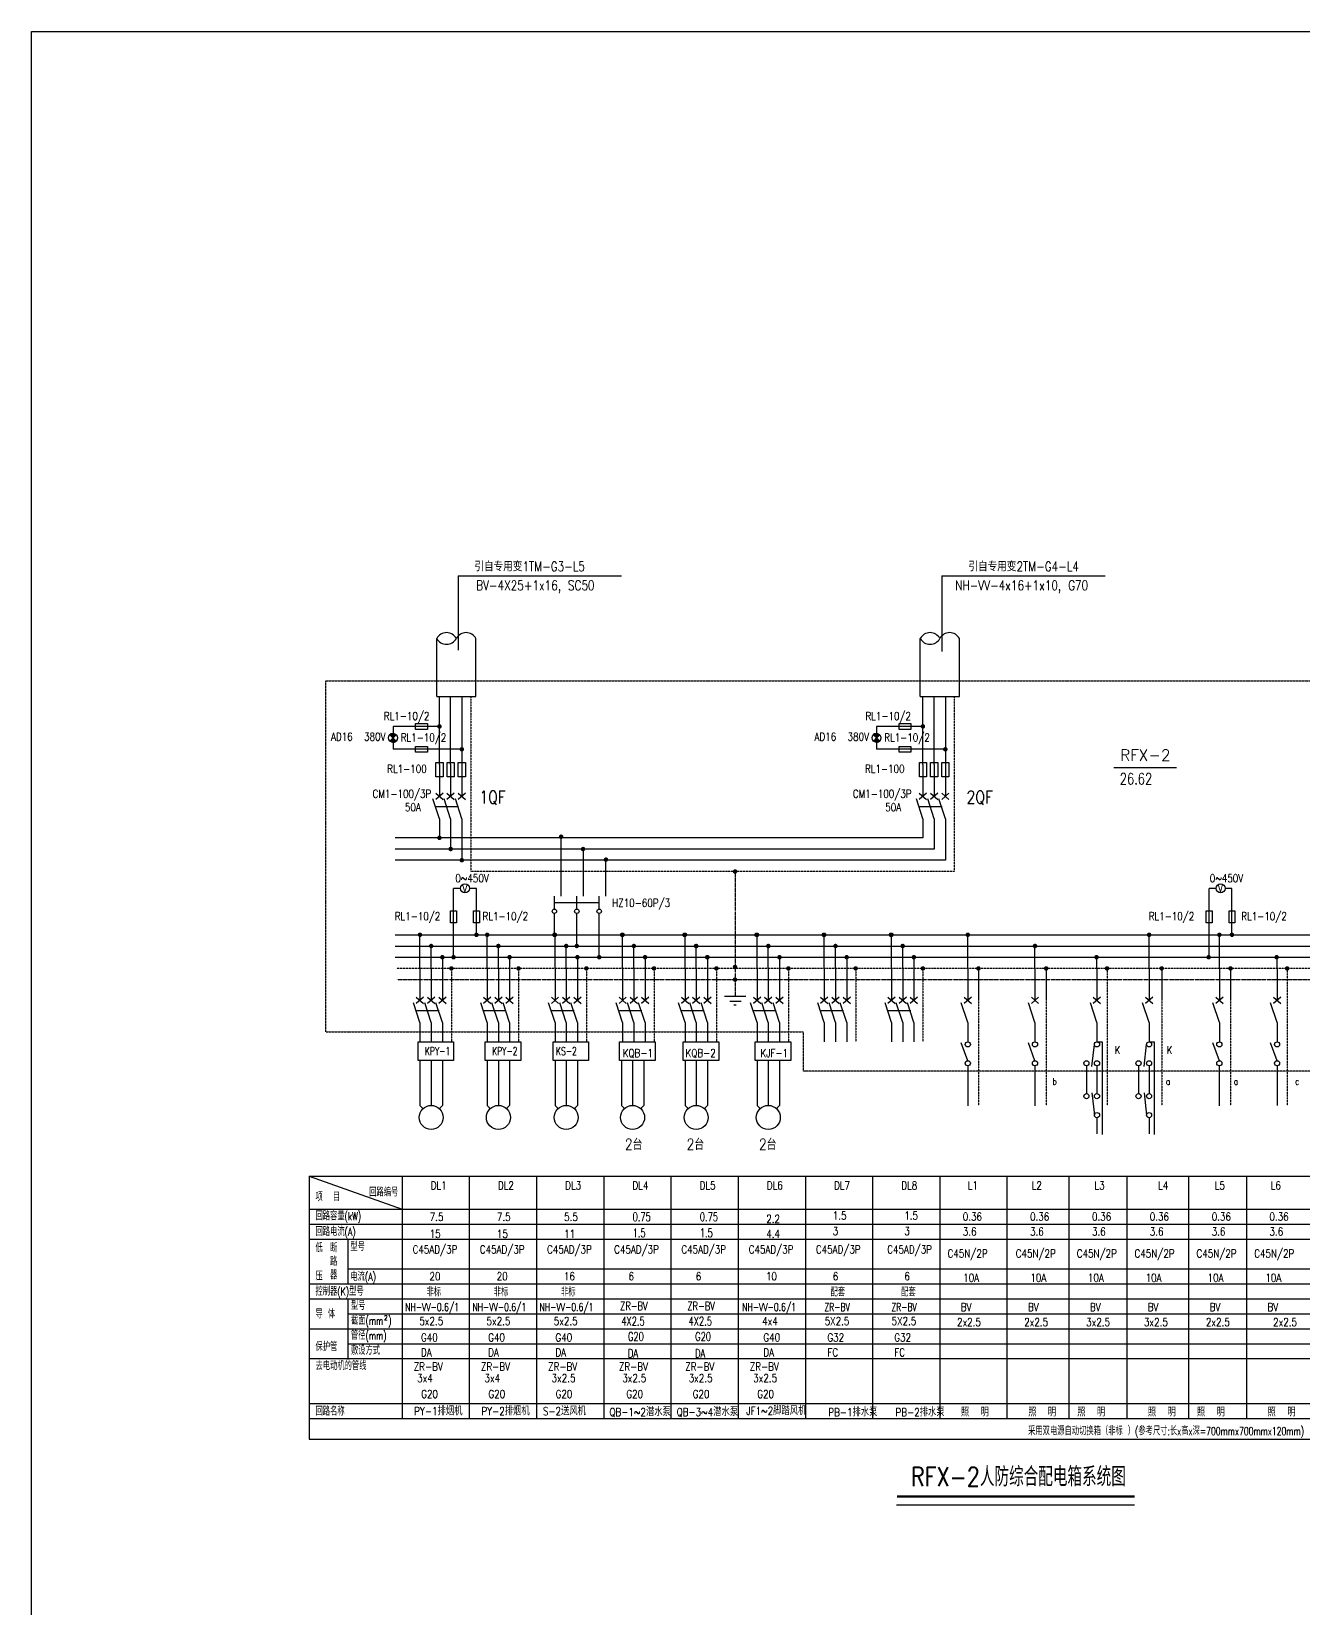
# Model space of a CAD drawing. Extents: x -170759 to 304867, y -311201 to 112352.
# Drawn here: x 41242 to 80981, y -55029 to -5775 of the extents above; entities that cross this region are included whole.
import ezdxf

# ---------------------------------------------------------------- set-up
doc = ezdxf.new("R2010")
doc.units = 0
for name, pattern in [('DASHDOT', [1, 0.5, -0.25, 0, -0.25]), ('DASHED', [0.75, 0.5, -0.25]), ('DASHED2', [0.375, 0.25, -0.125]), ('HIDDENX2', [0.75, 0.5, -0.25])]:
    doc.linetypes.add(name, pattern=pattern)
doc.layers.get('0').update_dxf_attribs({"linetype": 'CONTINUOUS'})
for name, color, linetype in [('DL', 7, 'CONTINUOUS'), ('ZHU', 251, 'CONTINUOUS'), ('导线', 1, 'CONTINUOUS'), ('标注', 7, 'CONTINUOUS')]:
    doc.layers.add(name, color=color, linetype=linetype)
doc.styles.add('HZ', font='txt', dxfattribs={"width": 0.9, "height": 350, "bigfont": 'HZS.SHX'})
doc.styles.add('HZFS', font='txt.shx', dxfattribs={"width": 0.8, "bigfont": 'msi_fsx.shx'})
doc.styles.add('HZS', font='txt', dxfattribs={"width": 0.7, "bigfont": 'HZS'})

# ---------------------------------------------------------------- blocks, each defined once
blk = doc.blocks.new('DL')
at = {"layer": 'DL', "color": 1}
for p, q in [((0, 0), (0, -1420)), ((-163, -1279), (163, -1562)), ((163, -1279), (-163, -1562)), ((0, -2420), (-288, -1530)), ((0, -2420), (0, -3275))]:
    blk.add_line(p, q, dxfattribs=at)

msp = doc.modelspace()

# ---------------------------------------------------------------- hatches: boundary and pattern name
at = {"layer": 'DL'}
h = msp.add_hatch(dxfattribs=at)
h.set_pattern_fill('ANSI31', color=1, scale=0.7, style=0)
h.set_pattern_definition([(45, (-271127.13538, -407982.58511), (-0.061871845086, 0.061871845086), [])])
h.paths.add_polyline_path([(52536.07368, -27836.72447), (52536.07368, -27696.72446, 0.1989123674), (52437.07873, -27737.72951)])
h.paths.add_polyline_path([(52536.07368, -27836.72447), (52635.06863, -27737.72951, 0.1989123674), (52536.07368, -27696.72446)])
h.paths.add_polyline_path([(52437.07873, -27935.71942, 0.1989123674), (52536.07368, -27976.72447), (52536.07368, -27836.72447)])
h.paths.add_polyline_path([(52536.07368, -27976.72447, 0.1989123674), (52635.06863, -27935.71942), (52536.07368, -27836.72447)])
h = msp.add_hatch(dxfattribs=at)
h.set_pattern_fill('ANSI31', color=1, scale=0.7, style=0)
h.set_pattern_definition([(45, (-256021.443655, -407982.58511), (-0.061871845086, 0.061871845086), [])])
h.paths.add_polyline_path([(67641.76541, -27836.72447), (67641.76541, -27696.72446, 0.1989123674), (67542.77046, -27737.72951)])
h.paths.add_polyline_path([(67641.76541, -27836.72447), (67740.76036, -27737.72951, 0.1989123674), (67641.76541, -27696.72446)])
h.paths.add_polyline_path([(67542.77046, -27935.71942, 0.1989123674), (67641.76541, -27976.72447), (67641.76541, -27836.72447)])
h.paths.add_polyline_path([(67641.76541, -27976.72447, 0.1989123674), (67740.76036, -27935.71942), (67641.76541, -27836.72447)])

# ---------------------------------------------------------------- linework, layer by layer
msp.add_lwpolyline([(110796.55916, -5775.22087), (110796.55916, -104282.61278), (41242.13485, -104282.61278), (41242.13485, -5775.22087)], close=True)
at = {"layer": 'DL', "color": 1}
for p, q in [((53986.47372, -28666.68175), (53986.47372, -26542.07763)), ((54336.47373, -28666.68175), (54336.47373, -26542.07763)), ((54686.47374, -26542.07763), (54686.47374, -29635.78288)), ((69092.16545, -28666.68175), (69092.16545, -26542.07763)), ((69442.16546, -28666.68175), (69442.16546, -26542.07763)), ((69792.16547, -26542.07763), (69792.16547, -29635.78288)), ((53986.47372, -27479.37446), (52536.07368, -27479.37446)), ((52536.07368, -27479.37446), (52536.07368, -28194.07448)), ((69092.16545, -27479.37446), (67641.76541, -27479.37446)), ((67641.76541, -27479.37446), (67641.76541, -28194.07448)), ((52635.06863, -27935.71942), (52437.07873, -27737.72951)), ((52437.07873, -27935.71942), (52635.06863, -27737.72951)), ((67740.76036, -27935.71942), (67542.77046, -27737.72951)), ((67542.77046, -27935.71942), (67740.76036, -27737.72951)), ((54686.47374, -28194.07448), (52536.07368, -28194.07448)), ((69792.16547, -28194.07448), (67641.76541, -28194.07448)), ((53986.47372, -28666.68175), (53986.47372, -29635.78288)), ((54336.47373, -28666.68175), (54336.47373, -29635.78288)), ((54336.47373, -28666.68175), (54336.47373, -29635.78288)), ((54686.47374, -28666.68175), (54686.47374, -29635.78288)), ((69092.16545, -28666.68175), (69092.16545, -29635.78288)), ((69442.16546, -28666.68175), (69442.16546, -29635.78288)), ((69442.16546, -28666.68175), (69442.16546, -29635.78288)), ((69792.16547, -28666.68175), (69792.16547, -29635.78288)), ((53885.67372, -29979.3066), (54585.67374, -29979.3066)), ((68991.36545, -29979.3066), (69691.36547, -29979.3066)), ((69442.16546, -30360.93143), (69442.16546, -31309.07456)), ((69792.16547, -30360.93143), (69792.16547, -31659.07457)), ((57788.30028, -30959.07455), (52601.05967, -30959.07455)), ((54336.47373, -30959.07455), (54336.47373, -31309.07456)), ((54686.47374, -30959.07455), (54686.47374, -31659.07457)), ((61979.2004, -30959.07455), (57788.30028, -30959.07455)), ((57788.30028, -32785.3746), (57788.30028, -30959.07455)), ((69092.16545, -30959.07455), (61405.81523, -30959.07455)), ((58488.3003, -31309.07456), (52601.05967, -31309.07456)), ((62679.20041, -31309.07456), (58488.3003, -31309.07456)), ((58488.3003, -32785.3746), (58488.3003, -31309.07456)), ((69442.16546, -31309.07456), (61405.81523, -31309.07456)), ((59188.30032, -31659.07457), (52601.05967, -31659.07457)), ((63379.20043, -31659.07457), (59188.30032, -31659.07457)), ((59188.30032, -32785.3746), (59188.30032, -31659.07457)), ((69792.16547, -31659.07457), (61405.81523, -31659.07457)), ((54427.47373, -34687.78081), (54427.47373, -32537.38075)), ((54644.82374, -32537.38075), (54427.47373, -32537.38075)), ((55142.17375, -32537.38075), (54924.82375, -32537.38075)), ((55142.17375, -33987.78079), (55142.17375, -32537.38075)), ((57578.30027, -33182.27461), (57578.30027, -32785.3746)), ((57578.30027, -33182.27461), (57578.30027, -32785.3746)), ((57578.30027, -32983.82461), (58978.30031, -32983.82461)), ((58278.30029, -33182.27461), (58278.30029, -32785.3746)), ((58978.30031, -33182.27461), (58978.30031, -32785.3746)), ((78033.10773, -34687.78081), (78033.10773, -32537.38075)), ((78250.45773, -32537.38075), (78033.10773, -32537.38075)), ((78747.80775, -32537.38075), (78530.45774, -32537.38075)), ((78747.80775, -33987.78079), (78747.80775, -32537.38075)), ((57578.30027, -33987.78079), (57578.30027, -33322.27462)), ((58278.30029, -34337.7808), (58278.30029, -33322.27462)), ((58978.30031, -34687.78081), (58978.30031, -33322.27462)), ((52601.05967, -33987.78079), (101823.17281, -33987.78079)), ((52601.05967, -34337.7808), (101823.17281, -34337.7808)), ((53378.30015, -35037.78082), (53378.30015, -33987.78079)), ((53728.30016, -35037.78082), (53728.30016, -34337.7808)), ((55478.30021, -35037.78082), (55478.30021, -33987.78079)), ((55828.30022, -35037.78082), (55828.30022, -34337.7808)), ((57597.04821, -35037.78082), (57597.04821, -33987.78079)), ((57947.04822, -35037.78082), (57947.04822, -34337.7808)), ((59710.77187, -35037.78082), (59710.77187, -33987.78079)), ((60060.77188, -35037.78082), (60060.77188, -34337.7808)), ((61660.27547, -35037.78082), (61660.27547, -33987.78079)), ((62010.27548, -35037.78082), (62010.27548, -34337.7808)), ((63910.77286, -35037.78082), (63910.77286, -33987.78079)), ((64260.77287, -35037.78082), (64260.77287, -34337.7808)), ((66010.77292, -35037.78082), (66010.77292, -33987.78079)), ((66360.77293, -35037.78082), (66360.77293, -34337.7808)), ((68110.77297, -35037.78082), (68110.77297, -33987.78079)), ((68460.77298, -35037.78082), (68460.77298, -34337.7808)), ((70493.30063, -35037.78082), (70493.30063, -33987.78079)), ((72593.30069, -35037.78082), (72593.30069, -34337.7808)), ((76158.44463, -35037.78082), (76158.44463, -33987.78079)), ((78353.35174, -35037.78082), (78353.35174, -34022.78079)), ((52601.05967, -34687.78081), (101823.17281, -34687.78081)), ((54078.30017, -34687.78081), (54078.30017, -36006.88195)), ((56178.30023, -34687.78081), (56178.30023, -36006.88195)), ((58297.04823, -34687.78081), (58297.04823, -36006.88195)), ((60410.77189, -34687.78081), (60410.77189, -36006.88195)), ((62360.27549, -34687.78081), (62360.27549, -36006.88195)), ((64610.77288, -34687.78081), (64610.77288, -36006.88195)), ((66710.77294, -34687.78081), (66710.77294, -36006.88195)), ((68810.77299, -34687.78081), (68810.77299, -36006.88195)), ((74530.00209, -35037.78082), (74530.00209, -34687.78081)), ((80157.12944, -35037.78082), (80157.12944, -34687.78081)), ((53378.30015, -35037.78082), (53378.30015, -36006.88195)), ((53728.30016, -35037.78082), (53728.30016, -36006.88195)), ((53728.30016, -35037.78082), (53728.30016, -36006.88195)), ((54078.30017, -35037.78082), (54078.30017, -36006.88195)), ((55478.30021, -35037.78082), (55478.30021, -36006.88195)), ((55828.30022, -35037.78082), (55828.30022, -36006.88195)), ((55828.30022, -35037.78082), (55828.30022, -36006.88195)), ((56178.30023, -35037.78082), (56178.30023, -36006.88195)), ((57597.04821, -35037.78082), (57597.04821, -36006.88195)), ((57947.04822, -35037.78082), (57947.04822, -36006.88195)), ((57947.04822, -35037.78082), (57947.04822, -36006.88195)), ((58297.04823, -35037.78082), (58297.04823, -36006.88195)), ((59710.77187, -35037.78082), (59710.77187, -36006.88195)), ((60060.77188, -35037.78082), (60060.77188, -36006.88195)), ((60060.77188, -35037.78082), (60060.77188, -36006.88195)), ((60410.77189, -35037.78082), (60410.77189, -36006.88195)), ((61660.27547, -35037.78082), (61660.27547, -36006.88195)), ((62010.27548, -35037.78082), (62010.27548, -36006.88195)), ((62010.27548, -35037.78082), (62010.27548, -36006.88195)), ((62360.27549, -35037.78082), (62360.27549, -36006.88195)), ((63910.77286, -35037.78082), (63910.77286, -36006.88195)), ((64260.77287, -35037.78082), (64260.77287, -36006.88195)), ((64260.77287, -35037.78082), (64260.77287, -36006.88195)), ((64610.77288, -35037.78082), (64610.77288, -36006.88195)), ((66010.77292, -35037.78082), (66010.77292, -36006.88195)), ((66360.77293, -35037.78082), (66360.77293, -36006.88195)), ((66360.77293, -35037.78082), (66360.77293, -36006.88195)), ((66710.77294, -35037.78082), (66710.77294, -36006.88195)), ((68110.77297, -35037.78082), (68110.77297, -36006.88195)), ((68460.77298, -35037.78082), (68460.77298, -36006.88195)), ((68460.77298, -35037.78082), (68460.77298, -36006.88195)), ((68810.77299, -35037.78082), (68810.77299, -36006.88195)), ((70493.30063, -35037.78082), (70493.30063, -36006.88195)), ((70826.19659, -35037.78082), (70826.19659, -36006.88195)), ((72593.30069, -35037.78082), (72593.30069, -36006.88195)), ((72593.30069, -35037.78082), (72593.30069, -36006.88195)), ((72943.3007, -35037.78082), (72943.3007, -36006.88195)), ((76158.44463, -35037.78082), (76158.44463, -36006.88195)), ((76551.81392, -35037.78082), (76551.81392, -36006.88195)), ((78353.35174, -35037.78082), (78353.35174, -36006.88195)), ((78353.35174, -35037.78082), (78353.35174, -36006.88195)), ((78703.35175, -35037.78082), (78703.35175, -36006.88195)), ((62897.83304, -35909.47469), (63560.03306, -35909.47469)), ((53277.50015, -36350.40567), (53977.50017, -36350.40567)), ((55354.8576, -36350.40567), (56054.85762, -36350.40567)), ((57496.24821, -36350.40567), (58196.24823, -36350.40567)), ((59609.97186, -36350.40567), (60309.97188, -36350.40567)), ((61559.47547, -36350.40567), (62259.47549, -36350.40567)), ((63056.03304, -36062.7747), (63412.33305, -36062.7747)), ((63181.33305, -36171.2747), (63258.33305, -36171.2747)), ((63809.97285, -36350.40567), (64509.97287, -36350.40567)), ((65909.97291, -36350.40567), (66609.97293, -36350.40567)), ((68009.97297, -36350.40567), (68709.97299, -36350.40567)), ((59710.77187, -36732.0305), (59710.77187, -37330.17362)), ((60060.77188, -36732.0305), (60060.77188, -37330.17362)), ((60410.77189, -36732.0305), (60410.77189, -37325.78691)), ((63910.77286, -36732.0305), (63910.77286, -37330.17362)), ((64260.77287, -36732.0305), (64260.77287, -37330.17362)), ((64610.77288, -36732.0305), (64610.77288, -37325.78691)), ((66010.77292, -36732.0305), (66010.77292, -37330.17362)), ((66360.77293, -36732.0305), (66360.77293, -37330.17362)), ((66710.77294, -36732.0305), (66710.77294, -37325.78691)), ((68110.77297, -36732.0305), (68110.77297, -37330.17362)), ((68460.77298, -36732.0305), (68460.77298, -37330.17362)), ((68810.77299, -36732.0305), (68810.77299, -37325.78691)), ((55478.30021, -37252.83052), (55478.30021, -37330.17362)), ((55828.30022, -37252.83052), (55828.30022, -37330.17362)), ((56178.30023, -37212.38107), (56178.30023, -37330.17362)), ((57597.04821, -37252.83052), (57597.04821, -37330.17362)), ((57947.04822, -37252.83052), (57947.04822, -37330.17362)), ((58297.04823, -37212.38107), (58297.04823, -37330.17362)), ((70493.30063, -37921.13348), (70288.78217, -37358.27609)), ((72593.30069, -37921.13348), (72388.78223, -37358.27609)), ((78353.35174, -37921.13348), (78148.83327, -37358.27609)), ((80157.12944, -37921.13348), (79952.61098, -37358.27609)), ((53378.30015, -37913.50697), (53378.30015, -39316.76048)), ((53728.30016, -37913.50697), (53728.30016, -39316.76048)), ((54078.30017, -37913.50697), (54078.30017, -39316.76048)), ((55478.30021, -37913.50697), (55478.30021, -39316.76048)), ((55828.30022, -37913.50697), (55828.30022, -39316.76048)), ((56178.30023, -37913.50697), (56178.30023, -39316.76048)), ((57597.04821, -37913.50697), (57597.04821, -39316.76048)), ((57947.04822, -37913.50697), (57947.04822, -39316.76048)), ((58297.04823, -37913.50697), (58297.04823, -39316.76048)), ((59670.66723, -37913.50697), (59670.66723, -39316.76048)), ((60020.66724, -37913.50697), (60020.66724, -39316.76048)), ((60370.66725, -37913.50697), (60370.66725, -39316.76048)), ((61659.6621, -37913.50697), (61659.6621, -39316.76048)), ((62009.66211, -37913.50697), (62009.66211, -39316.76048)), ((62359.66212, -37913.50697), (62359.66212, -39316.76048)), ((63910.77286, -37913.50697), (63910.77286, -39316.76048)), ((64260.77287, -37913.50697), (64260.77287, -39316.76048)), ((64610.77288, -37913.50697), (64610.77288, -39316.76048)), ((70490.38221, -38081.08023), (70490.38221, -39328.07548)), ((72590.38227, -38081.08023), (72590.38227, -39328.07548)), ((78350.43331, -38081.08023), (78350.43331, -39328.07548))]:
    msp.add_line(p, q, dxfattribs=at)
at = {"layer": 'DL', "color": 1, "linetype": 'HIDDENX2'}
for p, q in [((54966.47375, -26542.07763), (54966.47375, -32009.07458)), ((70072.16548, -26542.07763), (70072.16548, -32009.07458)), ((70072.16548, -32009.07458), (54966.47375, -32009.07458)), ((70826.19659, -35037.78082), (70826.19659, -39316.76048)), ((72943.3007, -35037.78082), (72943.3007, -39316.76048)), ((74844.99346, -35037.78082), (74844.99346, -39316.76048)), ((76551.81392, -35037.78082), (76551.81392, -39316.76048)), ((78703.35175, -35037.78082), (78703.35175, -39316.76048)), ((80472.1208, -35037.78082), (80472.1208, -39316.76048))]:
    msp.add_line(p, q, dxfattribs=at)
at = {"layer": 'DL', "color": 1, "linetype": 'DASHDOT'}
for p, q in [((63222.63305, -32009.07458), (63222.63305, -35909.47469)), ((52658.87655, -35387.78083), (101823.17281, -35387.78083))]:
    msp.add_line(p, q, dxfattribs=at)
at = {"layer": 'DL', "color": 1, "linetype": 'Continuous'}
for p, q in [((53378.30015, -39316.76048), (53472.43082, -39417.61475)), ((54078.30017, -39316.76048), (53984.16951, -39417.61475)), ((55478.30021, -39316.76048), (55572.43088, -39417.61475)), ((56178.30023, -39316.76048), (56084.16957, -39417.61475)), ((57597.04821, -39316.76048), (57691.17888, -39417.61475)), ((58297.04823, -39316.76048), (58202.91757, -39417.61475)), ((59670.66723, -39316.76048), (59764.7979, -39417.61475)), ((60370.66725, -39316.76048), (60276.53659, -39417.61475)), ((61659.6621, -39316.76048), (61753.79276, -39417.61475)), ((62359.66212, -39316.76048), (62265.53146, -39417.61475)), ((63910.77286, -39316.76048), (64004.90352, -39417.61475)), ((64610.77288, -39316.76048), (64516.64221, -39417.61475))]:
    msp.add_line(p, q, dxfattribs=at)
at = {"layer": 'DL'}
for p, q in [((52818.30014, -41524.22066), (52818.30014, -49091.81555)), ((54918.3002, -41524.22066), (54918.3002, -49091.81555)), ((57018.30026, -41524.22066), (57018.30026, -49091.81555)), ((59118.30032, -41524.22066), (59118.30032, -49091.81555)), ((61218.30037, -41524.22066), (61218.30037, -49091.81555)), ((63318.30043, -41524.22066), (63318.30043, -49091.81555)), ((65418.30049, -41524.22066), (65418.30049, -49091.81555)), ((67518.30055, -41524.22066), (67518.30055, -49091.81555)), ((69618.30061, -41524.22066), (69618.30061, -49091.81555)), ((71718.30067, -41524.22066), (71718.30067, -49091.81555)), ((73654.15603, -41524.22066), (73654.15603, -49091.81555)), ((75458.69903, -41524.22066), (75458.69903, -49091.81555)), ((77394.55439, -41524.22066), (77394.55439, -49091.81555)), ((79199.09739, -41524.22066), (79199.09739, -49091.81555)), ((51121.77742, -43516.03935), (51121.77742, -44891.81544)), ((51121.77742, -45382.70607), (51121.77742, -47249.37279))]:
    msp.add_line(p, q, dxfattribs=at)
at = {"layer": 'DL', "color": 1}
for points in [[(53240.2737, -27572.12446), (53240.2737, -27386.62445), (53611.97371, -27386.62445), (53611.97371, -27572.12446)], [(53240.2737, -28286.82448), (53240.2737, -28101.32447), (53611.97371, -28101.32447), (53611.97371, -28286.82448)], [(53875.17372, -28604.38175), (54097.77372, -28604.38175), (54097.77372, -29050.42176), (53875.17372, -29050.42176)], [(54225.17373, -28604.38175), (54447.77373, -28604.38175), (54447.77373, -29050.42176), (54225.17373, -29050.42176)], [(54575.17374, -28604.38175), (54797.77374, -28604.38175), (54797.77374, -29050.42176), (54575.17374, -29050.42176)], [(68980.86545, -28604.38175), (69203.46545, -28604.38175), (69203.46545, -29050.42176), (68980.86545, -29050.42176)], [(69330.86546, -28604.38175), (69553.46546, -28604.38175), (69553.46546, -29050.42176), (69330.86546, -29050.42176)], [(69680.86546, -28604.38175), (69903.46547, -28604.38175), (69903.46547, -29050.42176), (69680.86546, -29050.42176)]]:
    msp.add_lwpolyline(points, close=True, dxfattribs=at)
at = {"layer": 'DL', "color": 1, "const_width": 70}
for points in [[(53951.47372, -27479.37446, 1), (54021.47372, -27479.37446, 1)], [(69057.16545, -27479.37446, 1), (69127.16545, -27479.37446, 1)], [(54651.47374, -28194.07448, 1), (54721.47374, -28194.07448, 1)], [(69757.16547, -28194.07448, 1), (69827.16547, -28194.07448, 1)], [(53951.47372, -30959.07455, 1), (54021.47372, -30959.07455, 1)], [(57753.30028, -30924.07455, 1), (57823.30028, -30924.07455, 1)], [(54301.47373, -31309.07456, 1), (54371.47373, -31309.07456, 1)], [(58438.94025, -31309.11781, 1), (58508.94025, -31309.11781, 1)], [(54651.47374, -31659.07457, 1), (54721.47374, -31659.07457, 1)], [(59153.30032, -31639.09311, 1), (59223.30032, -31639.09311, 1)], [(63187.63305, -32009.07458, 1), (63257.63305, -32009.07458, 1)], [(53343.30015, -33987.78079, 1), (53413.30016, -33987.78079, 1)], [(55142.17375, -33952.78079, 1), (55142.17375, -34022.78079, 1)], [(55443.30021, -33987.78079, 1), (55513.30021, -33987.78079, 1)], [(57543.30027, -33987.78079, 1), (57613.30027, -33987.78079, 1)], [(57543.30027, -33987.78079, 1), (57613.30027, -33987.78079, 1)], [(57562.04821, -33987.78079, 1), (57632.04822, -33987.78079, 1)], [(59656.48767, -33987.78079, 1), (59726.48767, -33987.78079, 1)], [(59656.48767, -33987.78079, 1), (59726.48767, -33987.78079, 1)], [(59675.23561, -33987.78079, 1), (59745.23562, -33987.78079, 1)], [(61605.99127, -33987.78079, 1), (61675.99128, -33987.78079, 1)], [(61605.99127, -33987.78079, 1), (61675.99128, -33987.78079, 1)], [(61615.81524, -33989.51586, 1), (61685.81524, -33989.51586, 1)], [(61624.73922, -33987.78079, 1), (61694.73922, -33987.78079, 1)], [(63856.48866, -33987.78079, 1), (63926.48866, -33987.78079, 1)], [(63856.48866, -33987.78079, 1), (63926.48866, -33987.78079, 1)], [(63875.23661, -33987.78079, 1), (63945.23661, -33987.78079, 1)], [(65956.48872, -33987.78079, 1), (66026.48872, -33987.78079, 1)], [(65956.48872, -33987.78079, 1), (66026.48872, -33987.78079, 1)], [(65975.23666, -33987.78079, 1), (66045.23667, -33987.78079, 1)], [(68056.48878, -33987.78079, 1), (68126.48878, -33987.78079, 1)], [(68056.48878, -33987.78079, 1), (68126.48878, -33987.78079, 1)], [(68075.23672, -33987.78079, 1), (68145.23672, -33987.78079, 1)], [(70458.30063, -33987.78079, 1), (70528.30063, -33987.78079, 1)], [(76123.44462, -33987.78079, 1), (76193.44463, -33987.78079, 1)], [(78318.35173, -33987.78079, 1), (78388.35174, -33987.78079, 1)], [(78747.80775, -33952.78079, 1), (78747.80775, -34022.78079, 1)], [(53693.30016, -34337.7808, 1), (53763.30017, -34337.7808, 1)], [(55793.30022, -34337.7808, 1), (55863.30022, -34337.7808, 1)], [(57912.04822, -34337.7808, 1), (57982.04823, -34337.7808, 1)], [(58243.30029, -34337.7808, 1), (58313.30029, -34337.7808, 1)], [(60025.77188, -34337.7808, 1), (60095.77188, -34337.7808, 1)], [(61965.81525, -34339.51587, 1), (62035.81525, -34339.51587, 1)], [(61975.27548, -34337.7808, 1), (62045.27548, -34337.7808, 1)], [(64225.77287, -34337.7808, 1), (64295.77287, -34337.7808, 1)], [(66325.77292, -34337.7808, 1), (66395.77293, -34337.7808, 1)], [(68425.77298, -34337.7808, 1), (68495.77299, -34337.7808, 1)], [(72558.30069, -34337.7808, 1), (72628.30069, -34337.7808, 1)], [(54043.30017, -34687.78081, 1), (54113.30017, -34687.78081, 1)], [(54323.30018, -35037.78082, 1), (54393.30018, -35037.78082, 1)], [(54427.47373, -34652.78081, 1), (54427.47373, -34722.78081, 1)], [(56143.30023, -34687.78081, 1), (56213.30023, -34687.78081, 1)], [(56423.30024, -35037.78082, 1), (56493.30024, -35037.78082, 1)], [(58262.04823, -34687.78081, 1), (58332.04823, -34687.78081, 1)], [(58542.04824, -35037.78082, 1), (58612.04824, -35037.78082, 1)], [(58943.30031, -34687.78081, 1), (59013.30031, -34687.78081, 1)], [(60375.77189, -34687.78081, 1), (60445.77189, -34687.78081, 1)], [(60655.77189, -35037.78082, 1), (60725.77189, -35037.78082, 1)], [(62315.81526, -34689.51588, 1), (62385.81526, -34689.51588, 1)], [(62325.27549, -34687.78081, 1), (62395.27549, -34687.78081, 1)], [(62605.2755, -35037.78082, 1), (62675.2755, -35037.78082, 1)], [(63187.63305, -34993.62454, 1), (63257.63305, -34993.62454, 1)], [(64575.77288, -34687.78081, 1), (64645.77288, -34687.78081, 1)], [(64855.77288, -35037.78082, 1), (64925.77289, -35037.78082, 1)], [(66675.77293, -34687.78081, 1), (66745.77294, -34687.78081, 1)], [(66955.77294, -35037.78082, 1), (67025.77294, -35037.78082, 1)], [(68775.77299, -34687.78081, 1), (68845.773, -34687.78081, 1)], [(69055.773, -35037.78082, 1), (69125.773, -35037.78082, 1)], [(70791.19658, -35037.78082, 1), (70861.19659, -35037.78082, 1)], [(72908.3007, -35037.78082, 1), (72978.3007, -35037.78082, 1)], [(74516.00209, -34652.78081, 1), (74516.00209, -34722.78081, 1)], [(74809.99345, -35037.78082, 1), (74879.99346, -35037.78082, 1)], [(76516.81392, -35037.78082, 1), (76586.81392, -35037.78082, 1)], [(78019.10773, -34652.78081, 1), (78019.10773, -34722.78081, 1)], [(78668.35174, -35037.78082, 1), (78738.35175, -35037.78082, 1)], [(80143.12944, -34652.78081, 1), (80143.12944, -34722.78081, 1)], [(80437.1208, -35037.78082, 1), (80507.1208, -35037.78082, 1)], [(63187.63305, -35387.78083, 1), (63257.63305, -35387.78083, 1)]]:
    msp.add_lwpolyline(points, format="xyb", close=True, dxfattribs=at)
at = {"layer": 'DL'}
for points in [[(68345.96543, -27572.12446), (68345.96543, -27386.62445), (68717.66544, -27386.62445), (68717.66544, -27572.12446)], [(68345.96543, -28286.82448), (68345.96543, -28101.32447), (68717.66544, -28101.32447), (68717.66544, -28286.82448)], [(54334.72373, -33241.58077), (54520.22373, -33241.58077), (54520.22373, -33613.28078), (54334.72373, -33613.28078)], [(55049.42375, -33241.58077), (55234.92375, -33241.58077), (55234.92375, -33613.28078), (55049.42375, -33613.28078)], [(77940.35772, -33241.58077), (78125.85773, -33241.58077), (78125.85773, -33613.28078), (77940.35772, -33613.28078)], [(78655.05774, -33241.58077), (78840.55775, -33241.58077), (78840.55775, -33613.28078), (78655.05774, -33613.28078)]]:
    msp.add_lwpolyline(points, close=True, dxfattribs=at)
for points in [[(54429.21878, -37330.17362), (54429.21878, -37913.50697), (53319.96682, -37913.50697), (53319.96682, -37330.17362), (54429.21878, -37330.17362)], [(56529.21884, -37330.17362), (56529.21884, -37913.50697), (55419.96688, -37913.50697), (55419.96688, -37330.17362), (56529.21884, -37330.17362)], [(58647.96684, -37330.17362), (58647.96684, -37913.50697), (57538.71488, -37913.50697), (57538.71488, -37330.17362), (58647.96684, -37330.17362)], [(60721.58586, -37330.17362), (60721.58586, -37913.50697), (59612.3339, -37913.50697), (59612.3339, -37330.17362), (60721.58586, -37330.17362)], [(62710.58072, -37330.17362), (62710.58072, -37913.50697), (61601.32876, -37913.50697), (61601.32876, -37330.17362), (62710.58072, -37330.17362)], [(64961.69148, -37330.17362), (64961.69148, -37913.50697), (63852.43952, -37913.50697), (63852.43952, -37330.17362), (64961.69148, -37330.17362)]]:
    msp.add_lwpolyline(points, dxfattribs=at)
at = {"layer": 'DL', "color": 1}
for centre, radius in [((52536.07368, -27836.72447), 140), ((67641.76541, -27836.72447), 140), ((54784.82374, -32537.38075), 140), ((78390.45774, -32537.38075), 140), ((57578.30027, -33252.27462), 70), ((58278.30029, -33252.27462), 70), ((58978.30031, -33252.27462), 70), ((70493.30063, -37410.17362), 80), ((72593.30069, -37410.17362), 80), ((78353.35174, -37410.17362), 80), ((80157.12944, -37410.17362), 80), ((70493.30063, -38001.13348), 80), ((72593.30069, -38001.13348), 80), ((78353.35174, -38001.13348), 80), ((80157.12944, -38001.13348), 80)]:
    msp.add_circle(centre, radius, dxfattribs=at)
at = {"layer": 'DL'}
for centre in [(53728.30016, -39691.76048), (55828.30022, -39691.76048), (57947.04822, -39691.76048), (60020.66724, -39691.76048), (62009.66211, -39691.76048), (64260.77287, -39691.76048)]:
    msp.add_circle(centre, 375, dxfattribs=at)
at = {"layer": 'ZHU'}
msp.add_line((68266.24058, -51789.77135), (75704.13384, -51789.77135), dxfattribs=at)
at = {"layer": 'ZHU', "const_width": 80}
msp.add_lwpolyline([(68283.15939, -51530.59801), (75704.13384, -51530.59801)], dxfattribs=at)
at = {"layer": '导线', "linetype": 'DASHED'}
for p, q in [((52651.7329, -35028.62454), (101823.17281, -35028.62454)), ((54358.30018, -35072.78082), (54358.30018, -37324.1672)), ((56458.30024, -35072.78082), (56458.30024, -37324.1672)), ((58577.04824, -35072.78082), (58577.04824, -37324.1672)), ((60690.77189, -35072.78082), (60690.77189, -37324.1672)), ((62640.2755, -35072.78082), (62640.2755, -37324.1672)), ((64890.77288, -35072.78082), (64890.77288, -37324.1672)), ((66990.77294, -35072.78082), (66990.77294, -37324.1672)), ((69090.773, -35072.78082), (69090.773, -37324.1672))]:
    msp.add_line(p, q, dxfattribs=at)
at = {"layer": '导线', "ltscale": 1000}
for p, q in [((74370.80209, -38104.6838), (74450.00209, -37410.17362)), ((74532.91918, -37330.17362), (74690.00209, -37330.17362)), ((74690.00209, -37330.17362), (74690.00209, -40221.37745)), ((75999.24463, -38104.6838), (76078.44463, -37410.17362)), ((76161.36171, -37330.17362), (76318.44463, -37330.17362)), ((76318.44463, -37330.17362), (76318.44463, -40221.37745)), ((74200.40209, -38081.13348), (74200.40209, -38948.46215)), ((74530.00209, -38081.13348), (74530.00209, -38948.46215)), ((75828.84463, -38081.13348), (75828.84463, -38948.46215)), ((76158.44463, -38081.13348), (76158.44463, -38948.46215)), ((80157.12944, -38081.13348), (80157.12944, -39316.76048)), ((74370.80209, -38924.91184), (74450.00209, -39619.42202)), ((75999.24463, -38924.91184), (76078.44463, -39619.42202)), ((74530.00209, -39699.42202), (74530.00209, -40207.67813)), ((76158.44463, -39699.42202), (76158.44463, -40207.67813))]:
    msp.add_line(p, q, dxfattribs=at)
for centre in [(74530.00209, -37410.17362), (76158.44463, -37410.17362), (74200.40209, -38001.13348), (74530.00209, -38001.13348), (75828.84463, -38001.13348), (76158.44463, -38001.13348), (74200.40209, -39028.46215), (74530.00209, -39028.46215), (75828.84463, -39028.46215), (76158.44463, -39028.46215), (74530.00209, -39619.42202), (76158.44463, -39619.42202)]:
    msp.add_circle(centre, 80, dxfattribs=at)
at = {"layer": '标注', "linetype": 'Continuous'}
for p, q in [((54573.3071, -22778.64573), (59675.54892, -22778.64573)), ((54573.3071, -22778.64573), (54573.3071, -25096.72609)), ((69678.99883, -22778.64573), (74781.24065, -22778.64573)), ((69678.99883, -22778.64573), (69678.99883, -25138.65393)), ((53901.91586, -26542.07763), (53901.91586, -24731.53858)), ((55127.21997, -26542.07763), (55127.21997, -24731.53858)), ((69007.60759, -26542.07763), (69007.60759, -24731.53858)), ((70232.9117, -26542.07763), (70232.9117, -24731.53858)), ((53901.91586, -26542.07763), (55127.21997, -26542.07763)), ((69007.60759, -26542.07763), (70232.9117, -26542.07763)), ((75057.39057, -28759.93631), (77016.72989, -28759.93631))]:
    msp.add_line(p, q, dxfattribs=at)
at = {"layer": '标注', "linetype": 'DASHED2', "ltscale": 10}
for p, q in [((50435.88989, -26055.48799), (102115.20176, -26055.48799)), ((50435.88989, -37014.52065), (50435.88989, -26055.48799)), ((50435.88989, -37014.52065), (65351.71539, -37014.52065)), ((65351.71539, -37014.52065), (65351.71539, -38242.34813)), ((102115.20176, -38242.34813), (65351.71539, -38242.34813))]:
    msp.add_line(p, q, dxfattribs=at)
at = {"layer": '标注'}
for p, q in [((49920.69406, -41524.22066), (101735.89543, -41524.22066)), ((49920.69406, -41524.22066), (49920.69406, -49737.47166)), ((49920.69406, -41524.22066), (52818.30014, -42558.48204)), ((52818.30014, -41524.22066), (52818.30014, -49091.81555)), ((49920.69406, -42558.48204), (101735.89543, -42558.48204)), ((49920.69406, -43025.14872), (101735.89543, -43025.14872)), ((49920.69406, -43491.8154), (101735.89543, -43491.8154)), ((51121.77742, -44425.14876), (101735.89543, -44425.14876)), ((49920.69406, -44891.81544), (101735.89543, -44891.81544)), ((49920.69406, -45358.48212), (101735.89543, -45358.48212)), ((49920.69406, -46291.81548), (101735.89543, -46291.81548)), ((51121.77742, -45825.1488), (101735.89543, -45825.1488)), ((51121.77742, -46758.48216), (101735.89543, -46758.48216)), ((49920.69406, -47225.14884), (101735.89543, -47225.14884)), ((49920.69406, -48625.14887), (101735.89543, -48625.14887)), ((49920.69406, -49091.81555), (101735.89543, -49091.81555)), ((49920.69406, -49737.47166), (101735.89543, -49737.47166))]:
    msp.add_line(p, q, dxfattribs=at)
at = {"layer": '标注', "linetype": 'Continuous'}
for centre, start, end in [((54208.24188, -24897.2056), 28.405377334, 151.594622666), ((54820.89394, -24897.2056), 28.405377334, 151.594622666), ((69313.93361, -24897.2056), 28.405377334, 151.594622666), ((69926.58567, -24897.2056), 28.405377334, 151.594622666), ((54208.24188, -24565.87156), 208.405377334, 331.594622666), ((69313.93361, -24565.87156), 208.405377334, 331.594622666)]:
    msp.add_arc(centre, 348.2545, start, end, dxfattribs=at)

# ---------------------------------------------------------------- block references
at = {"layer": 'DL', "color": 1, "xscale": 0.7000000195985194, "yscale": 0.7000000195985194, "zscale": 0.7000000196000005}
for p in [(53986.47372, -28666.68175), (54336.47373, -28666.68175), (54686.47374, -28666.68175), (69092.16545, -28666.68175), (69442.16546, -28666.68175), (69792.16547, -28666.68175), (53378.30015, -35037.78082), (53728.30016, -35037.78082), (54078.30017, -35037.78082), (55478.30021, -35037.78082), (55828.30022, -35037.78082), (56178.30023, -35037.78082), (57597.04821, -35037.78082), (57947.04822, -35037.78082), (58297.04823, -35037.78082), (59710.77187, -35037.78082), (60060.77188, -35037.78082), (60410.77189, -35037.78082), (61660.27547, -35037.78082), (62010.27548, -35037.78082), (62360.27549, -35037.78082), (63910.77286, -35037.78082), (64260.77287, -35037.78082), (64610.77288, -35037.78082), (66010.77292, -35037.78082), (66360.77293, -35037.78082), (66710.77294, -35037.78082), (68110.77297, -35037.78082), (68460.77298, -35037.78082), (68810.77299, -35037.78082), (70493.30063, -35037.78082), (72593.30069, -35037.78082), (74530.00209, -35037.78082), (76158.44463, -35037.78082), (78353.35174, -35037.78082), (80157.12944, -35037.78082)]:
    msp.add_blockref('DL', p, dxfattribs=at)

# ---------------------------------------------------------------- texts
at = {"layer": 'DL'}
for s, height, style, width, p in [('KQB-1', 250.000007, 'HZFS', 0.8, (59713.91149, -37806.41426)), ('KQB-2', 250.000007, 'HZFS', 0.8, (61675.64456, -37806.41426)), ('KJF-1', 250.000007, 'HZFS', 0.8, (64014.61044, -37806.41426)), ('2台', 350, 'HZFS', 0.8, (59780.3715, -40708.1655)), ('2台', 350, 'HZFS', 0.8, (61710.40554, -40708.1655)), ('2台', 350, 'HZFS', 0.8, (63969.29981, -40708.1655)), ('DL1', 250.000007, 'HZFS', 0.8, (53716.09863, -41940.99192)), ('DL2', 250.000007, 'HZFS', 0.8, (55816.09869, -41940.99192)), ('DL3', 250.000007, 'HZFS', 0.8, (57916.09874, -41940.99192)), ('DL4', 250.000007, 'HZFS', 0.8, (60016.0988, -41940.99192)), ('DL5', 250.000007, 'HZFS', 0.8, (62116.09886, -41940.99192)), ('DL6', 250.000007, 'HZFS', 0.8, (64216.09892, -41940.99192)), ('DL7', 250.000007, 'HZFS', 0.8, (66316.09898, -41940.99192)), ('DL8', 250.000007, 'HZFS', 0.8, (68416.09904, -41940.99192)), ('L1', 250.000007, 'HZFS', 0.8, (70494.0752, -41940.99192)), ('L2', 250.000007, 'HZFS', 0.8, (72492.33614, -41940.99192)), ('L3', 250.000007, 'HZFS', 0.8, (74453.57489, -41940.99192)), ('L4', 250.000007, 'HZFS', 0.8, (76441.34455, -41940.99192)), ('L5', 250.000007, 'HZFS', 0.8, (78208.39211, -41940.99192)), ('L6', 250.000007, 'HZFS', 0.8, (79958.5625, -41940.99192)), ('项  目', 250, 'HZS', 0.7, (50114.26896, -42304.64976)), ('回路编号', 250, 'HZS', 0.7, (51791.73359, -42158.23309)), ('回路容量(kW)', 250, 'HZS', 0.7, (50114.26896, -42898.73727)), ('7.5', 250.000007, 'HZFS', 0.8, (53683.44664, -42925.00654)), ('7.5', 250.000007, 'HZFS', 0.8, (55783.4467, -42925.00654)), ('5.5', 250.000007, 'HZFS', 0.8, (57883.44676, -42925.00654)), ('0.75', 270, 'HZFS', 0.7, (60021.89926, -42929.97669)), ('0.75', 270, 'HZFS', 0.7, (62121.89932, -42929.97669)), ('2.2', 250.000007, 'HZFS', 0.8, (64197.1714, -42986.22866)), ('1.5', 250.000007, 'HZFS', 0.8, (66275.42665, -42883.82423)), ('1.5', 250.000007, 'HZFS', 0.8, (68511.1459, -42883.82423)), ('0.36', 250.000007, 'HZFS', 0.8, (70338.35196, -42914.90371)), ('0.36', 250.000007, 'HZFS', 0.8, (72438.35202, -42914.90371)), ('0.36', 250.000007, 'HZFS', 0.8, (74374.20738, -42914.90371)), ('0.36', 250.000007, 'HZFS', 0.8, (76178.75038, -42914.90371)), ('0.36', 250.000007, 'HZFS', 0.8, (78114.60574, -42914.90371)), ('0.36', 250.000007, 'HZFS', 0.8, (79919.14874, -42914.90371)), ('回路电流(A)', 250, 'HZS', 0.7, (50114.26896, -43389.90395)), ('15', 250.000007, 'HZFS', 0.8, (53683.44664, -43452.89534)), ('15', 250.000007, 'HZFS', 0.8, (55783.4467, -43452.89534)), ('11', 250.000007, 'HZFS', 0.8, (57883.44676, -43452.89534)), ('1.5', 270, 'HZFS', 0.7, (60021.89926, -43433.97669)), ('1.5', 270, 'HZFS', 0.7, (62121.89932, -43433.97669)), ('4.4', 250.000007, 'HZFS', 0.8, (64197.1714, -43452.89534)), ('3', 250.00001, 'HZFS', 0.8, (66275.42665, -43367.87576)), ('3', 250.00001, 'HZFS', 0.8, (68511.1459, -43367.87576)), ('3.6', 250.000007, 'HZFS', 0.8, (70338.35196, -43381.57039)), ('3.6', 250.000007, 'HZFS', 0.8, (72438.35202, -43381.57039)), ('3.6', 250.000007, 'HZFS', 0.8, (74374.20738, -43381.57039)), ('3.6', 250.000007, 'HZFS', 0.8, (76178.75038, -43381.57039)), ('3.6', 250.000007, 'HZFS', 0.8, (78114.60574, -43381.57039)), ('3.6', 250.000007, 'HZFS', 0.8, (79919.14874, -43381.57039)), ('低', 250, 'HZS', 0.7, (50114.26896, -43892.7373)), ('断', 250, 'HZS', 0.7, (50569.26897, -43896.64264)), ('型号', 250, 'HZS', 0.7, (51203.35232, -43861.2373)), ('C45AD/3P', 250.000007, 'HZFS', 0.8, (53149.0702, -43939.113)), ('C45AD/3P', 250.000007, 'HZFS', 0.8, (55249.07026, -43939.113)), ('C45AD/3P', 250.000007, 'HZFS', 0.8, (57349.07032, -43939.113)), ('C45AD/3P', 250.000007, 'HZFS', 0.8, (59444.3323, -43939.113)), ('C45AD/3P', 250.000007, 'HZFS', 0.8, (61544.33236, -43939.113)), ('C45AD/3P', 250.000007, 'HZFS', 0.8, (63649.0705, -43939.113)), ('C45AD/3P', 250.000007, 'HZFS', 0.8, (65749.07056, -43939.113)), ('C45AD/3P', 250.000007, 'HZFS', 0.8, (67977.34127, -43939.113)), ('C45N/2P', 250.000007, 'HZFS', 0.8, (69863.33083, -44067.63579)), ('C45N/2P', 250.000007, 'HZFS', 0.8, (71991.90726, -44067.63579)), ('C45N/2P', 250.000007, 'HZFS', 0.8, (73899.18626, -44067.63579)), ('C45N/2P', 250.000007, 'HZFS', 0.8, (75703.72925, -44067.63579)), ('C45N/2P', 250.000007, 'HZFS', 0.8, (77639.58462, -44067.63579)), ('C45N/2P', 250.000007, 'HZFS', 0.8, (79444.12761, -44067.63579)), ('路', 250, 'HZS', 0.7, (50569.26897, -44320.67476)), ('压', 250, 'HZS', 0.7, (50114.26896, -44777.65399)), ('器', 250, 'HZS', 0.7, (50569.26897, -44743.99772)), ('电流(A)', 250, 'HZS', 0.7, (51203.35232, -44794.57066)), ('20', 250.000007, 'HZFS', 0.8, (53675.42629, -44777.93808)), ('20', 250.000007, 'HZFS', 0.8, (55775.42635, -44777.93808)), ('16', 250.000007, 'HZFS', 0.8, (57875.42641, -44777.93808)), ('6', 250.00001, 'HZFS', 0.8, (59895.58047, -44777.93808)), ('6', 250.00001, 'HZFS', 0.8, (61995.58053, -44777.93808)), ('10', 250.000007, 'HZFS', 0.8, (64189.15105, -44777.93808)), ('6', 250.00001, 'HZFS', 0.8, (66275.42665, -44777.93808)), ('6', 250.00001, 'HZFS', 0.8, (68511.1459, -44777.93808)), ('10A', 250.000007, 'HZFS', 0.8, (70350.26058, -44823.78199)), ('10A', 250.000007, 'HZFS', 0.8, (72450.26064, -44823.78199)), ('10A', 250.000007, 'HZFS', 0.8, (74247.04234, -44823.78199)), ('10A', 250.000007, 'HZFS', 0.8, (76051.58534, -44823.78199)), ('10A', 250.000007, 'HZFS', 0.8, (77987.4407, -44823.78199)), ('10A', 250.000007, 'HZFS', 0.8, (79791.9837, -44823.78199)), ('控制器(K)型号', 250, 'HZS', 0.7, (50114.26896, -45254.82067)), ('非标', 250, 'HZS', 0.7, (53583.31969, -45278.44637)), ('非标', 250, 'HZS', 0.7, (55683.31975, -45278.44637)), ('非标', 250, 'HZS', 0.7, (57783.31981, -45278.44637)), ('配套', 250, 'HZS', 0.7, (66206.02085, -45278.44637)), ('配套', 250, 'HZS', 0.7, (68410.56135, -45278.44637)), ('导 体', 250, 'HZS', 0.7, (50114.26896, -45963.70609)), ('型号', 250, 'HZS', 0.7, (51220.85233, -45698.73735)), ('NH-VV-0.6/1', 250.000007, 'HZFS', 0.7, (52916.65803, -45739.4537)), ('NH-VV-0.6/1', 250.000007, 'HZFS', 0.7, (55016.65809, -45739.4537)), ('NH-VV-0.6/1', 250.000007, 'HZFS', 0.7, (57116.65815, -45739.4537)), ('ZR-BV', 270, 'HZFS', 0.7, (59633.34101, -45716.90861)), ('ZR-BV', 270, 'HZFS', 0.7, (61733.34106, -45716.90861)), ('NH-VV-0.6/1', 250.000007, 'HZFS', 0.7, (63445.57205, -45739.4537)), ('ZR-BV', 250.000007, 'HZFS', 0.7, (66013.7464, -45739.4537)), ('ZR-BV', 250.000007, 'HZFS', 0.7, (68104.64967, -45739.4537)), ('BV', 250.000007, 'HZFS', 0.8, (70275.90334, -45739.4537)), ('BV', 250.000007, 'HZFS', 0.8, (72375.9034, -45739.4537)), ('BV', 250.000007, 'HZFS', 0.8, (74311.75876, -45739.4537)), ('BV', 250.000007, 'HZFS', 0.8, (76116.30176, -45739.4537)), ('BV', 250.000007, 'HZFS', 0.8, (78052.15712, -45739.4537)), ('BV', 250.000007, 'HZFS', 0.8, (79856.70012, -45739.4537)), ('截面(mm )', 250, 'HZS', 0.7, (51220.85233, -46165.40403)), ('2', 150, 'HZS', 0.7, (52257.44479, -46024.95609)), ('5x2.5', 250.000007, 'HZFS', 0.8, (53358.00887, -46176.95892)), ('5x2.5', 250.000007, 'HZFS', 0.8, (55458.00893, -46176.95892)), ('5x2.5', 250.000007, 'HZFS', 0.8, (57558.00899, -46176.95892)), ('4X2.5', 270, 'HZFS', 0.7, (59670.23054, -46189.41424)), ('4X2.5', 270, 'HZFS', 0.7, (61770.2306, -46189.41424)), ('4x4', 250.000007, 'HZFS', 0.8, (64067.84589, -46176.95892)), ('5X2.5', 250.000007, 'HZFS', 0.8, (66022.38672, -46176.95892)), ('5X2.5', 250.000007, 'HZFS', 0.8, (68113.28999, -46176.95892)), ('2x2.5', 250.000007, 'HZFS', 0.8, (70157.39, -46210.79551)), ('2x2.5', 250.000007, 'HZFS', 0.8, (72257.39006, -46210.79551)), ('3x2.5', 250.000007, 'HZFS', 0.8, (74193.24542, -46210.79551)), ('3x2.5', 250.000007, 'HZFS', 0.8, (75997.78842, -46210.79551)), ('2x2.5', 250.000007, 'HZFS', 0.8, (77933.64378, -46210.79551)), ('2x2.5', 250.000007, 'HZFS', 0.8, (80033.64384, -46210.79551)), ('保护管', 250, 'HZS', 0.7, (50114.26896, -46984.98739)), ('管径(mm)', 250, 'HZS', 0.7, (51220.85233, -46632.07071)), ('G40', 250.000007, 'HZFS', 0.8, (53410.28308, -46688.54227)), ('G40', 250.000007, 'HZFS', 0.8, (55510.28314, -46688.54227)), ('G40', 250.000007, 'HZFS', 0.8, (57610.2832, -46688.54227)), ('G20', 270, 'HZFS', 0.7, (59876.86855, -46669.47424)), ('G20', 270, 'HZFS', 0.7, (61976.86861, -46669.47424)), ('G40', 250.000007, 'HZFS', 0.8, (64107.83096, -46688.54227)), ('G32', 250.000007, 'HZFS', 0.8, (66107.82627, -46688.54227)), ('G32', 250.000007, 'HZFS', 0.8, (68198.72954, -46688.54227)), ('敷设方式', 250, 'HZS', 0.7, (51220.85233, -47098.73739)), ('DA', 250.000007, 'HZFS', 0.8, (53410.28308, -47155.20895)), ('DA', 250.000007, 'HZFS', 0.8, (55510.28314, -47155.20895)), ('DA', 250.000007, 'HZFS', 0.8, (57610.2832, -47155.20895)), ('DA', 270, 'HZFS', 0.7, (59875.60855, -47195.52424)), ('DA', 270, 'HZFS', 0.7, (61975.60861, -47195.52424)), ('DA', 250.000007, 'HZFS', 0.8, (64107.83096, -47155.20895)), ('FC', 250.000007, 'HZFS', 0.8, (66107.82627, -47155.20895)), ('FC', 250.000007, 'HZFS', 0.8, (68198.72954, -47155.20895)), ('去电动机的管线', 250, 'HZS', 0.7, (50114.26896, -47580.57074)), ('ZR-BV', 250.000007, 'HZFS', 0.8, (53183.09846, -47599.6318)), ('3x4', 250.000007, 'HZFS', 0.8, (53290.75941, -47958.58918)), ('ZR-BV', 250.000007, 'HZFS', 0.8, (55283.09851, -47599.6318)), ('3x4', 250.000007, 'HZFS', 0.8, (55390.75947, -47958.58918)), ('ZR-BV', 250.000007, 'HZFS', 0.8, (57383.09857, -47599.6318)), ('3x2.5', 250.000007, 'HZFS', 0.8, (57490.75953, -47958.58918)), ('ZR-BV', 250.000007, 'HZFS', 0.8, (59592.65504, -47599.6318)), ('3x2.5', 250.000007, 'HZFS', 0.8, (59700.31599, -47958.58918)), ('ZR-BV', 250.000007, 'HZFS', 0.8, (61665.55759, -47599.6318)), ('3x2.5', 250.000007, 'HZFS', 0.8, (61773.21854, -47958.58918)), ('ZR-BV', 250.000007, 'HZFS', 0.8, (63683.09875, -47599.6318)), ('3x2.5', 250.000007, 'HZFS', 0.8, (63790.7597, -47958.58918)), ('G20', 250.000007, 'HZFS', 0.8, (53416.86805, -48456.00225)), ('G20', 250.000007, 'HZFS', 0.8, (55516.86811, -48456.00225)), ('G20', 250.000007, 'HZFS', 0.8, (57616.86817, -48456.00225)), ('G20', 250.000007, 'HZFS', 0.8, (59826.42464, -48456.00225)), ('G20', 250.000007, 'HZFS', 0.8, (61899.32719, -48456.00225)), ('G20', 250.000007, 'HZFS', 0.8, (63916.86835, -48456.00225)), ('回路名称', 250, 'HZS', 0.7, (50114.26896, -49002.15411)), ('PY-1排烟机', 250.000007, 'HZFS', 0.8, (53198.06953, -48991.26512)), ('PY-2排烟机', 250.000007, 'HZFS', 0.8, (55298.06959, -48991.26512)), ('S-2送风机', 250.000007, 'HZFS', 0.8, (57219.81933, -48991.26512)), ('QB-1~2潜水泵', 250.000007, 'HZFS', 0.8, (59298.74783, -49018.45966)), ('QB-3~4潜水泵', 250.000007, 'HZFS', 0.8, (61398.74788, -49018.45966)), ('JF1~2脚踏风机', 250.000007, 'HZFS', 0.8, (63571.7411, -48982.96896)), ('PB-1排水泵', 250.000007, 'HZFS', 0.8, (66136.65361, -49027.14401)), ('PB-2排水泵', 250.000007, 'HZFS', 0.8, (68236.65367, -49027.14401)), ('照  明', 250.000007, 'HZFS', 0.8, (70277.43329, -49026.56067)), ('照  明', 250.000007, 'HZFS', 0.8, (72377.43335, -49026.56067)), ('照  明', 250.000007, 'HZFS', 0.8, (73909.79832, -49026.56067)), ('照  明', 250.000007, 'HZFS', 0.8, (76117.83171, -49026.56067)), ('照  明', 250.000007, 'HZFS', 0.8, (77650.19668, -49026.56067)), ('照  明', 250.000007, 'HZFS', 0.8, (79858.23007, -49026.56067)), ('采用双电源自动切换箱（非标 ）(参考尺寸:长x高x深=700mmx700mmx120mm)', 250, 'HZS', 0.7, (72377.43335, -49614.23067))]:
    msp.add_text(s, height=height, dxfattribs=dict(at, style=style, width=width)).set_placement(p)
at = {"layer": 'DL', "linetype": 'Continuous', "style": 'HZFS', "width": 0.8}
for p in [(75082.89742, -37710.78199), (76711.33995, -37710.78199)]:
    msp.add_text('K', height=240, dxfattribs=at).set_placement(p)
at = {"layer": 'DL', "linetype": 'DASHED', "style": 'HZFS', "width": 0.8}
for s, p in [('b', (73138.19264, -38674.20433)), ('a', (76683.04772, -38674.20433)), ('a', (78804.73382, -38674.20433)), ('c', (80719.96021, -38674.20433))]:
    msp.add_text(s, height=210.00001, dxfattribs=at).set_placement(p)
at = {"layer": '标注', "linetype": 'Continuous'}
for s, height, style, width, p in [('引自专用变1TM-G3-L5', 300.0000078, 'HZFS', 0.8, (55078.01066, -22632.47767)), ('引自专用变2TM-G4-L4', 300.0000078, 'HZFS', 0.8, (70512.84648, -22632.47767)), ('BV-4X25+1x16, SC50', 300.0000078, 'HZFS', 0.8, (55133.09395, -23222.39557)), ('NH-VV-4x16+1x10, G70', 300.0000078, 'HZFS', 0.8, (70101.51429, -23222.39557)), ('RL1-10/2', 250, 'HZFS', 0.8, (52250.69892, -27279.86939)), ('RL1-10/2', 250, 'HZFS', 0.8, (67296.28565, -27279.86939)), ('AD16  380V', 250, 'HZFS', 0.8, (50599.58203, -27924.7487)), ('RL1-10/2', 250, 'HZFS', 0.8, (52778.77862, -27949.95068)), ('AD16  380V', 250, 'HZFS', 0.8, (65705.27566, -27924.7487)), ('RL1-10/2', 250, 'HZFS', 0.8, (67884.47035, -27949.95068)), ('RL1-100', 250, 'HZFS', 0.8, (52355.35247, -28929.07587)), ('RL1-100', 250, 'HZFS', 0.8, (67283.00248, -28929.07587)), ('26.62', 350, 'HZFS', 0.75, (75242.24773, -29288.59106)), ('CM1-100/3P', 250, 'HZFS', 0.8, (51897.13115, -29708.7941)), ('1QF', 400, 'HZ', 0.8, (55235.65148, -29889.36906)), ('CM1-100/3P', 250, 'HZFS', 0.8, (66903.59401, -29708.7941)), ('2QF', 400, 'HZ', 0.8, (70455.59351, -29889.36906)), ('50A', 250, 'HZFS', 0.8, (52908.11179, -30129.70809)), ('50A', 250, 'HZFS', 0.8, (67914.57464, -30129.70809)), ('0~450V', 250, 'HZFS', 0.8, (54483.27354, -32345.44649)), ('V', 210.00001, 'HZFS', 0.8, (54714.8429, -32655.70827)), ('0~450V', 250, 'HZFS', 0.8, (78053.53526, -32345.44649)), ('V', 210.00001, 'HZFS', 0.8, (78320.4769, -32655.70827)), ('HZ10-60P/3', 250, 'HZFS', 0.8, (59384.54963, -33116.34287)), ('RL1-10/2', 250, 'HZFS', 0.8, (52590.96516, -33532.68105)), ('RL1-10/2', 250, 'HZFS', 0.8, (55333.86313, -33532.68105)), ('RL1-10/2', 250, 'HZFS', 0.8, (76147.00782, -33532.68105)), ('RL1-10/2', 250, 'HZFS', 0.8, (79038.27736, -33532.68105)), ('KPY-1', 250, 'HZFS', 0.7, (53530.86781, -37743.56622)), ('KPY-2', 250, 'HZFS', 0.7, (55630.86787, -37743.56622)), ('KS-2', 250, 'HZFS', 0.7, (57625.24089, -37743.56622)), ('RFX-2人防综合配电箱系统图', 600, 'HZFS', 0.8, (68711.96136, -51213.05352))]:
    msp.add_text(s, height=height, dxfattribs=dict(at, style=style, width=width)).set_placement(p)
at = {"layer": '标注', "linetype": 'Continuous', "style": 'HZ'}
msp.add_text('RFX-2', height=350, dxfattribs=at).set_placement((75252.11999, -28550.64564))

doc.saveas('drawing.dxf')
